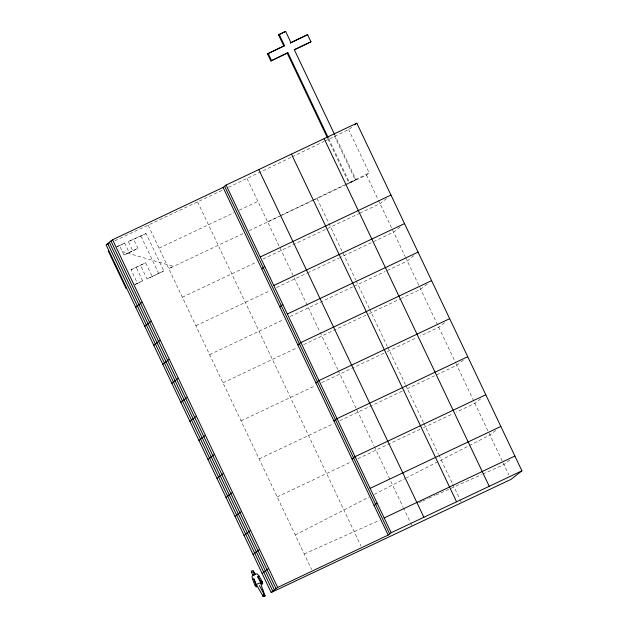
<?xml version="1.0" encoding="UTF-8"?>
<svg xmlns="http://www.w3.org/2000/svg" width="628" height="628" viewBox="0 0 628 628"><rect width="100%" height="100%" fill="white"/><g stroke="black" fill="none" stroke-linecap="round" stroke-linejoin="round"><path stroke-width="0.47" stroke-dasharray="3.14 2.35" d="M413.758 255.69L407.305 261.044L386.024 271.115M324.778 141.08L348.634 129.588L351.617 127.256M327.957 138.969L348.948 183.172L356.005 179.624L335.014 135.428M348.948 183.172L356.005 179.624M346.193 184.711L366.493 175.102L369.225 172.959L348.634 129.588M386.597 198.487L380.034 203.629L359.648 213.285M400.146 227.014L393.583 232.156L340.392 257.339M427.236 284.076L420.674 289.21L401.174 298.449M444.569 322.682L438.736 327.251L420.116 336.066M463.362 360.15L456.799 365.284L405.382 389.635M480.695 398.756L474.862 403.325L456.242 412.141M495.743 430.455L489.911 435.023L406.473 477.853M509.787 460.041L503.962 464.602L482.469 474.226M295.223 534.97L369.099 497.038M374.319 494.362L405.602 478.3M119.556 245.611L124.65 243.028L129.125 252.44L124.03 255.023L119.556 245.611L116.941 246.82M124.03 255.023L132.822 250.957L128.347 241.537L146.081 233.585L163.845 270.998L147.031 279.005L140.531 265.306L145.625 262.732L152.125 276.422L147.031 279.005M128.347 241.537L146.081 233.585M132.822 250.957L137.917 248.374L133.442 238.954M134.887 284.625L137.508 283.416L131.009 269.718L145.625 262.732M137.508 283.416L142.603 280.834L136.103 267.136M228.514 187.309L291.219 157.251M292.099 156.827L323.899 141.504M267.646 221.904L279.122 216.37M280.01 215.946L311.81 200.622M312.689 200.199L344.489 184.875M345.376 184.451L369.225 172.959M114.861 240.775L223.223 189.813M159.041 248.17L234.063 212.649M239.362 210.144L257.896 201.368M242.934 233.6L168.799 268.706L173.226 266.303L119.493 250.8M249.112 230.68L280.881 215.632M281.768 215.216L313.537 200.175M314.416 199.751L345.306 185.127M182.34 297.232L256.813 261.97M263.014 259.034L358.761 213.701M195.889 325.759L270.354 290.505M276.563 287.561L306.7 273.29M307.587 272.874L339.505 257.763M209.603 354.655L284.076 319.393M290.277 316.457L353.226 286.651M354.114 286.235L385.137 271.539M222.979 382.821L297.444 347.559M303.654 344.623L368.369 313.976M369.256 313.56L400.287 298.865M241.042 420.854L315.507 385.592M321.717 382.656L383.771 353.274M387.319 351.594L416.576 337.738M259.105 458.895L333.57 423.633M339.779 420.697L404.495 390.051M277.16 496.929L351.633 461.666M357.834 458.73L419.897 429.348M423.445 427.668L452.694 413.813M116.792 246.671L124.65 243.028M129.125 252.44L137.917 248.374M131.009 269.718L140.531 265.306M134.745 284.476L142.603 280.834M152.125 276.422L163.845 270.998M304.258 553.982L379.477 520.314M418.884 502.683L421.569 501.482M422.463 501.081L427.841 498.671M428.736 498.271L435 495.468M435.895 495.068L481.574 474.627M366.493 175.102L377.985 199.304M378.394 200.167L405.225 256.671M405.641 257.543L419.418 286.572M419.842 287.451L455.535 362.631M455.959 363.518L488.655 432.378M489.071 433.257L508.916 475.043M334.363 135.931L355.354 180.134M328.609 138.458L349.592 182.662M317.069 198.503L355.707 279.884M356.131 280.771L369.154 308.191M369.57 309.07L387.209 346.224M387.633 347.111L405.272 384.265M405.696 385.145L423.335 422.299M423.759 423.186L438.454 454.146M438.878 455.033L452.317 483.34M452.741 484.219L459.46 498.373M459.877 499.26L461.14 501.913M247.047 178.533L337.786 369.625M338.209 370.512L373.911 445.699M374.335 446.587L402.893 506.741M403.317 507.62L410.037 521.774M410.453 522.661L411.717 525.314M197.624 201.933L361.029 546.062M148.2 225.334L311.645 569.549M140.986 236.167L158.751 273.58"/><path stroke-width="0.94" d="M264.474 595.407L265.204 596.003L263.839 596.6C262.261 596.655 262.81 593.97 264.09 595.077L264.514 596.286M253.9 573.152C254.175 573.191 253.524 571.684 251.836 571.99C251.326 573.568 253.586 576.269 255.156 574.463L254.144 572.956M261.444 582.117L262.049 584.142L262.473 582.902M263.014 596.129L263.524 595.399L264.286 595.587M254.01 574L252.205 575.994L252.134 577.352L252.668 579.62L254.23 579.55L256.138 584.44L260.785 582.721L257.566 576.245M254.45 573.113L253.445 570.758C252.291 569.855 250.376 572.022 251.64 572.289M262.59 583.585L262.669 582.886M262.834 595.799L256.24 584.378M328.185 137.579L287.891 52.713L270.864 60.971L267.489 53.859L283.864 46.103L278.565 34.94L279.209 34.438L285.622 31.4L290.921 42.563L290.269 43.073L307.587 34.673L310.962 41.786L294.524 49.769M285.622 31.4L278.565 34.94M267.489 53.859L284.515 45.601L279.209 34.438M283.864 46.103L284.515 45.601M270.864 60.971L287.891 52.713M112.577 239.755L106.085 244.841L271.17 592.51L510.98 479.4L521.915 470.835L356.83 123.167L226.104 185.064L223.081 187.434L112.577 239.755L277.654 587.423L271.17 592.51M354.592 124.917L356.83 123.167M135.711 307.225L142.195 302.147M144.738 326.246L151.23 321.167M153.766 345.267L160.258 340.18M261.735 268.839L264.757 266.476M162.801 364.287L169.293 359.2M171.829 383.3L178.321 378.221M279.798 306.88L282.82 304.509M180.864 402.32L187.348 397.241M189.892 421.341L196.383 416.254M297.86 344.913L300.883 342.55L431.609 280.645M198.919 440.361L205.411 435.275M207.954 459.374L214.446 454.295M315.923 382.954L318.946 380.584L449.672 318.686M216.982 478.395L223.474 473.316M226.017 497.415L232.501 492.328M333.978 420.988L337.001 418.625L467.734 356.72M235.045 516.436L241.537 511.349M244.072 535.449L250.564 530.37M352.041 459.029L355.063 456.658L485.797 394.761M253.108 554.469L259.599 549.39M262.135 573.49L268.627 568.403M374.115 505.516L377.138 503.146M277.654 587.423L388.167 535.103L391.189 532.732L521.915 470.835M255.156 574.463L253.217 574.95M264.576 595.964L265.212 595.713M290.921 42.563L307.587 34.673M310.962 41.786L294.296 49.675L334.598 134.541M260.243 256.962L390.969 195.065M273.792 285.489L404.518 223.592M287.334 314.024L418.067 252.118M370.12 488.356L500.846 426.459M384.163 517.943L514.889 456.046M106.964 244.433L108.715 243.625M258.084 577.462L259.27 576.041L257.04 573.906L255.046 573.819M255.062 585.217L256.648 586.803L255.879 584.911L254.952 585.265L252.77 579.62M259.097 576.276L262.48 581.881L261.405 582.148L258.155 577.43M264.678 595.344L263.061 589.896L262.284 589.511M256.695 586.827L255.698 586.144M262.111 584.064L262.685 582.737L262.276 581.811M259.388 585.516L264.262 594.685L264.545 595.909L263.493 594.999L262.928 596.058M260.549 582.745L262.677 589.606M287.239 53.223L327.541 138.082M324.15 138.647L489.236 486.308M268.14 53.349L271.516 60.469M291.471 154.119L456.556 501.788M258.783 169.591L423.869 517.26M226.104 185.064L391.189 532.732M224.589 186.249L389.674 533.918M223.081 187.434L388.167 535.103M110.952 241.026L276.037 588.695M109.327 242.298L274.412 589.967M107.702 243.57L272.788 591.238M108.204 250.862L126.157 288.668M253.641 578.302L254.23 579.55M255.957 584.888L254.183 579.566"/></g></svg>
